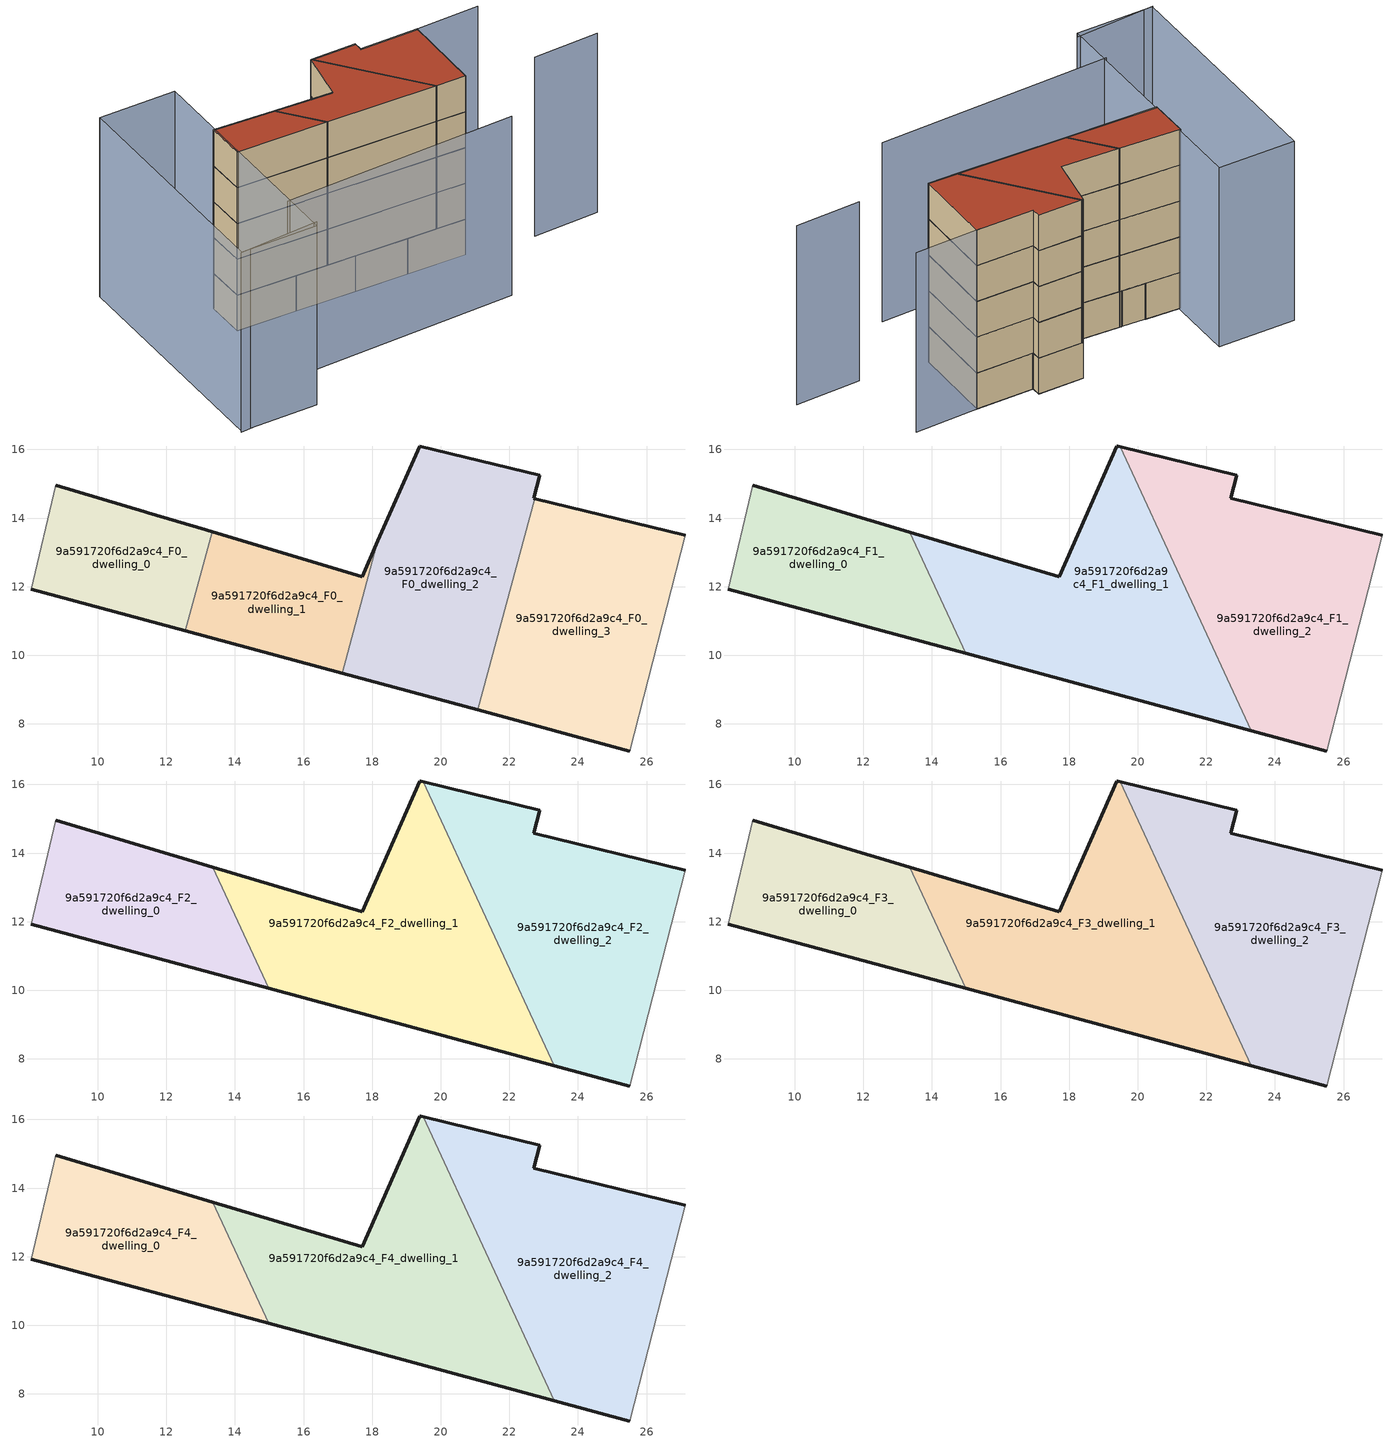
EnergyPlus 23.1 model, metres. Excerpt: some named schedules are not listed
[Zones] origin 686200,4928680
9a591720f6d2a9c4_F0_dwelling_0
 floor ground (EU_floor_Construction): 12.56,10.72 13.33,13.6 13.19,13.64 13.14,13.66 11.47,14.16 11.37,14.19 8.78,14.96 8.06,11.93 z0
 wall outside (EU_wall_Construction): 8.78,14.96 11.37,14.19 11.47,14.16 13.14,13.66 13.19,13.64 13.33,13.6 / 12.56,10.72 8.06,11.93 z0:3
 wall adiabatic (EU_wall_Construction): 8.06,11.93 8.78,14.96 z0:3
 wall to 9a591720f6d2a9c4_F0_dwelling_1 (EU_wall_Construction): 13.33,13.6 12.56,10.72 z0:3
9a591720f6d2a9c4_F0_dwelling_1
 floor ground (EU_floor_Construction): 17.13,9.48 18.17,13.34 17.71,12.29 13.33,13.6 12.56,10.72 z0
 wall outside (EU_wall_Construction): 17.13,9.48 12.56,10.72 / 13.33,13.6 17.71,12.29 18.17,13.34 z0:3
 wall to 9a591720f6d2a9c4_F0_dwelling_2 (EU_wall_Construction): 18.17,13.34 17.13,9.48 z0:3
9a591720f6d2a9c4_F0_dwelling_2
 floor ground (EU_floor_Construction): 21.07,8.41 22.74,14.57 22.72,14.57 22.89,15.25 19.39,16.1 18.17,13.34 17.13,9.48 z0
 wall outside (EU_wall_Construction): 21.07,8.41 17.13,9.48 / 18.17,13.34 19.39,16.1 22.89,15.25 22.72,14.57 22.74,14.57 z0:3
 wall to 9a591720f6d2a9c4_F0_dwelling_3 (EU_wall_Construction): 22.74,14.57 21.07,8.41 z0:3
9a591720f6d2a9c4_F0_dwelling_3
 floor ground (EU_floor_Construction): 25.51,7.21 27.13,13.5 22.74,14.57 21.07,8.41 z0
 wall outside (EU_wall_Construction): 25.51,7.21 21.07,8.41 / 22.74,14.57 27.13,13.5 z0:3
 wall adiabatic (EU_wall_Construction): 27.13,13.5 25.51,7.21 z0:3
9a591720f6d2a9c4_F1_dwelling_0
 floor to 9a591720f6d2a9c4_F0_dwelling_0 (EU_floor_Construction): 12.56,10.72 13.33,13.6 13.19,13.64 13.14,13.66 11.47,14.16 11.39,14.18 8.78,14.96 8.06,11.93 z3
 floor to 9a591720f6d2a9c4_F0_dwelling_1 (EU_floor_Construction): 14.99,10.06 13.36,13.59 13.33,13.6 12.56,10.72 z3
 wall outside (EU_wall_Construction): 8.78,14.96 13.36,13.59 / 14.99,10.06 8.06,11.93 z3:6
 wall adiabatic (EU_wall_Construction): 8.06,11.93 8.78,14.96 z3:6
 wall to 9a591720f6d2a9c4_F1_dwelling_1 (EU_wall_Construction): 13.36,13.59 14.99,10.06 z3:6
9a591720f6d2a9c4_F1_dwelling_1
 floor to 9a591720f6d2a9c4_F0_dwelling_1 (EU_floor_Construction): 17.13,9.48 18.17,13.34 17.71,12.29 13.36,13.59 14.99,10.06 z3
 floor to 9a591720f6d2a9c4_F0_dwelling_2 (EU_floor_Construction): 21.08,8.41 21.8,11.08 19.49,16.08 19.39,16.1 18.17,13.34 17.13,9.48 z3
 floor to 9a591720f6d2a9c4_F0_dwelling_3 (EU_floor_Construction): 23.31,7.81 21.8,11.08 21.08,8.41 z3
 wall outside (EU_wall_Construction): 13.36,13.59 17.71,12.29 19.39,16.1 19.43,16.09 19.49,16.08 / 23.31,7.81 14.99,10.06 z3:6
 wall to 9a591720f6d2a9c4_F1_dwelling_2 (EU_wall_Construction): 19.49,16.08 23.31,7.81 z3:6
9a591720f6d2a9c4_F1_dwelling_2
 floor to 9a591720f6d2a9c4_F0_dwelling_2 (EU_floor_Construction): 21.8,11.08 22.74,14.57 22.72,14.57 22.89,15.25 19.49,16.08 z3
 floor to 9a591720f6d2a9c4_F0_dwelling_3 (EU_floor_Construction): 25.51,7.21 27.13,13.5 22.74,14.57 21.8,11.08 23.31,7.81 z3
 wall outside (EU_wall_Construction): 25.51,7.21 23.31,7.81 / 19.49,16.08 22.89,15.25 22.72,14.57 27.13,13.5 z3:6
 wall adiabatic (EU_wall_Construction): 27.13,13.5 25.51,7.21 z3:6
9a591720f6d2a9c4_F2_dwelling_0
 floor to 9a591720f6d2a9c4_F1_dwelling_0 (EU_floor_Construction): 14.99,10.06 13.36,13.59 8.78,14.96 8.06,11.93 z6
 wall outside (EU_wall_Construction): 8.78,14.96 13.36,13.59 / 14.99,10.06 8.06,11.93 z6:9
 wall adiabatic (EU_wall_Construction): 8.06,11.93 8.78,14.96 z6:9
 wall to 9a591720f6d2a9c4_F2_dwelling_1 (EU_wall_Construction): 13.36,13.59 14.99,10.06 z6:9
9a591720f6d2a9c4_F2_dwelling_1
 floor to 9a591720f6d2a9c4_F1_dwelling_1 (EU_floor_Construction): 23.31,7.81 19.49,16.08 19.43,16.09 19.39,16.1 17.71,12.29 13.36,13.59 14.99,10.06 z6
 wall outside (EU_wall_Construction): 13.36,13.59 17.71,12.29 19.39,16.1 19.43,16.09 19.49,16.08 / 23.31,7.81 14.99,10.06 z6:9
 wall to 9a591720f6d2a9c4_F2_dwelling_2 (EU_wall_Construction): 19.49,16.08 23.31,7.81 z6:9
9a591720f6d2a9c4_F2_dwelling_2
 floor to 9a591720f6d2a9c4_F1_dwelling_2 (EU_floor_Construction): 25.51,7.21 27.13,13.5 22.72,14.57 22.89,15.25 19.49,16.08 23.31,7.81 z6
 wall outside (EU_wall_Construction): 25.51,7.21 23.31,7.81 / 19.49,16.08 22.89,15.25 22.72,14.57 27.13,13.5 z6:9
 wall adiabatic (EU_wall_Construction): 27.13,13.5 25.51,7.21 z6:9
9a591720f6d2a9c4_F3_dwelling_0
 floor to 9a591720f6d2a9c4_F2_dwelling_0 (EU_floor_Construction): 14.99,10.06 13.36,13.59 8.78,14.96 8.06,11.93 z9
 wall outside (EU_wall_Construction): 8.78,14.96 13.36,13.59 / 14.99,10.06 8.06,11.93 z9:12
 wall adiabatic (EU_wall_Construction): 8.06,11.93 8.78,14.96 z9:12
 wall to 9a591720f6d2a9c4_F3_dwelling_1 (EU_wall_Construction): 13.36,13.59 14.99,10.06 z9:12
9a591720f6d2a9c4_F3_dwelling_1
 floor to 9a591720f6d2a9c4_F2_dwelling_1 (EU_floor_Construction): 23.31,7.81 19.49,16.08 19.43,16.09 19.39,16.1 17.71,12.29 13.36,13.59 14.99,10.06 z9
 wall outside (EU_wall_Construction): 13.36,13.59 17.71,12.29 19.39,16.1 19.43,16.09 19.49,16.08 / 23.31,7.81 14.99,10.06 z9:12
 wall to 9a591720f6d2a9c4_F3_dwelling_2 (EU_wall_Construction): 19.49,16.08 23.31,7.81 z9:12
9a591720f6d2a9c4_F3_dwelling_2
 floor to 9a591720f6d2a9c4_F2_dwelling_2 (EU_floor_Construction): 25.51,7.21 27.13,13.5 22.72,14.57 22.89,15.25 19.49,16.08 23.31,7.81 z9
 wall outside (EU_wall_Construction): 25.51,7.21 23.31,7.81 / 19.49,16.08 22.89,15.25 22.72,14.57 27.13,13.5 z9:12
 wall adiabatic (EU_wall_Construction): 27.13,13.5 25.51,7.21 z9:12
9a591720f6d2a9c4_F4_dwelling_0
 floor to 9a591720f6d2a9c4_F3_dwelling_0 (EU_floor_Construction): 14.99,10.06 13.36,13.59 8.78,14.96 8.06,11.93 z12
 wall outside (EU_wall_Construction): 8.78,14.96 13.36,13.59 / 14.99,10.06 8.06,11.93 z12:15
 wall adiabatic (EU_wall_Construction): 8.06,11.93 8.78,14.96 z12:15
 wall to 9a591720f6d2a9c4_F4_dwelling_1 (EU_wall_Construction): 13.36,13.59 14.99,10.06 z12:15
 roof outside (EU_roof_Construction): 13.36,13.59 14.99,10.06 8.06,11.93 8.78,14.96 z15
9a591720f6d2a9c4_F4_dwelling_1
 floor to 9a591720f6d2a9c4_F3_dwelling_1 (EU_floor_Construction): 23.31,7.81 19.49,16.08 19.43,16.09 19.39,16.1 17.71,12.29 13.36,13.59 14.99,10.06 z12
 wall outside (EU_wall_Construction): 13.36,13.59 17.71,12.29 19.39,16.1 19.43,16.09 19.49,16.08 / 23.31,7.81 14.99,10.06 z12:15
 wall to 9a591720f6d2a9c4_F4_dwelling_2 (EU_wall_Construction): 19.49,16.08 23.31,7.81 z12:15
 roof outside (EU_roof_Construction): 19.49,16.08 23.31,7.81 14.99,10.06 13.36,13.59 17.71,12.29 19.39,16.1 19.43,16.09 z15
9a591720f6d2a9c4_F4_dwelling_2
 floor to 9a591720f6d2a9c4_F3_dwelling_2 (EU_floor_Construction): 25.51,7.21 27.13,13.5 22.72,14.57 22.89,15.25 19.49,16.08 23.31,7.81 z12
 wall outside (EU_wall_Construction): 25.51,7.21 23.31,7.81 / 19.49,16.08 22.89,15.25 22.72,14.57 27.13,13.5 z12:15
 wall adiabatic (EU_wall_Construction): 27.13,13.5 25.51,7.21 z12:15
 roof outside (EU_roof_Construction): 27.13,13.5 25.51,7.21 23.31,7.81 19.49,16.08 22.89,15.25 22.72,14.57 z15
shading: 6.39,5.36 24.34,1.62 / -0.24,3.28 6.03,2.24 / 30.42,5.41 35.46,4.38 / 26.83,13.56 31.98,12.49 / 10.15,20.04 5.68,1.88 / 5.68,1.88 -0.17,3.32 / -0.17,3.32 4.3,21.48 / 4.3,21.48 10.15,20.04 z0:15
[Building]
EU S2 Campaign: North Axis=0; Terrain=City; Solar Distribution=FullExterior
[Site:Location]
Bologna: Latitude=44.5; Longitude=11.25; Time Zone=1; Elevation=37
[SizingPeriod:WeatherFileDays]
AnnualSizingPeriod: Begin Month=1; Begin Day of Month=1; End Month=12; End Day of Month=31; Day of Week for Start Day=Monday; Use Weather File Daylight Saving Period=No; Use Weather File Rain and Snow Indicators=No
[MATERIAL]
EU_InternalMass_Material: Roughness=MediumRough; Thickness=0.1; Conductivity=1; Density=1800; Specific Heat=900; Thermal Absorptance=0.9; Solar Absorptance=0.7; Visible Absorptance=0.7
[MATERIAL:NOMASS] Roughness=MediumRough; Thermal Absorptance=0.9; Solar Absorptance=0.7; Visible Absorptance=0.7
Name | Thermal Resistance
EU_wall_NoMass | 0.905828
EU_roof_NoMass | 0.37593
EU_floor_NoMass | 0.67114
[CONSTRUCTION]
EU_wall_Construction: EU_wall_NoMass
EU_roof_Construction: EU_roof_NoMass
EU_floor_Construction: EU_floor_NoMass
EU_InternalMass_Construction: EU_InternalMass_Material
[ZONE] Type=1; Multiplier=1; Ceiling Height=autocalculate; Floor Area=autocalculate; Part of Total Floor Area=Yes
Name | Volume
9a591720f6d2a9c4_F0_dwelling_0 | 43.0488
9a591720f6d2a9c4_F1_dwelling_0; 9a591720f6d2a9c4_F2_dwelling_0; 9a591720f6d2a9c4_F3_dwelling_0; 9a591720f6d2a9c4_F4_dwelling_0 | 54.4395
9a591720f6d2a9c4_F0_dwelling_1 | 41.8433
9a591720f6d2a9c4_F1_dwelling_1; 9a591720f6d2a9c4_F2_dwelling_1; 9a591720f6d2a9c4_F3_dwelling_1; 9a591720f6d2a9c4_F4_dwelling_1 | 101.428
9a591720f6d2a9c4_F0_dwelling_2 | 84.1165
9a591720f6d2a9c4_F1_dwelling_2; 9a591720f6d2a9c4_F2_dwelling_2; 9a591720f6d2a9c4_F3_dwelling_2; 9a591720f6d2a9c4_F4_dwelling_2 | 101.102
9a591720f6d2a9c4_F0_dwelling_3 | 87.9463
[INTERNALMASS] Construction=EU_InternalMass_Construction
Name | Zone or ZoneList | Surface Area
9a591720f6d2a9c4_F0_dwelling_0_EU_InternalMass | 9a591720f6d2a9c4_F0_dwelling_0 | 14.3484
9a591720f6d2a9c4_F0_dwelling_1_EU_InternalMass | 9a591720f6d2a9c4_F0_dwelling_1 | 13.9479
9a591720f6d2a9c4_F0_dwelling_2_EU_InternalMass | 9a591720f6d2a9c4_F0_dwelling_2 | 28.0405
9a591720f6d2a9c4_F0_dwelling_3_EU_InternalMass | 9a591720f6d2a9c4_F0_dwelling_3 | 29.3158
9a591720f6d2a9c4_F1_dwelling_0_EU_InternalMass | 9a591720f6d2a9c4_F1_dwelling_0 | 18.147
9a591720f6d2a9c4_F1_dwelling_1_EU_InternalMass | 9a591720f6d2a9c4_F1_dwelling_1 | 33.8113
9a591720f6d2a9c4_F1_dwelling_2_EU_InternalMass | 9a591720f6d2a9c4_F1_dwelling_2 | 33.7007
9a591720f6d2a9c4_F2_dwelling_0_EU_InternalMass | 9a591720f6d2a9c4_F2_dwelling_0 | 18.147
9a591720f6d2a9c4_F2_dwelling_1_EU_InternalMass | 9a591720f6d2a9c4_F2_dwelling_1 | 33.8113
9a591720f6d2a9c4_F2_dwelling_2_EU_InternalMass | 9a591720f6d2a9c4_F2_dwelling_2 | 33.7007
9a591720f6d2a9c4_F3_dwelling_0_EU_InternalMass | 9a591720f6d2a9c4_F3_dwelling_0 | 18.147
9a591720f6d2a9c4_F3_dwelling_1_EU_InternalMass | 9a591720f6d2a9c4_F3_dwelling_1 | 33.8113
9a591720f6d2a9c4_F3_dwelling_2_EU_InternalMass | 9a591720f6d2a9c4_F3_dwelling_2 | 33.7007
9a591720f6d2a9c4_F4_dwelling_0_EU_InternalMass | 9a591720f6d2a9c4_F4_dwelling_0 | 18.147
9a591720f6d2a9c4_F4_dwelling_1_EU_InternalMass | 9a591720f6d2a9c4_F4_dwelling_1 | 33.8113
9a591720f6d2a9c4_F4_dwelling_2_EU_InternalMass | 9a591720f6d2a9c4_F4_dwelling_2 | 33.7007
[OTHEREQUIPMENT] Fuel Type=Electricity; Design Level Calculation Method=Watts/Area; Power per Zone Floor Area=1; Fraction Latent=0; Fraction Radiant=0; Fraction Lost=0; Carbon Dioxide Generation Rate=0; EndUse Subcategory=EU_Step8_InternalGains
Name | Zone or ZoneList or Space or SpaceList | Schedule
EU_Step8_InternalGain_9a591720f6d2a9c4_F0_dwelling_0_f000 | 9a591720f6d2a9c4_F0_dwelling_0 | EU_Step8_GainSchedule_9a591720f6d2a9c4_F0_dwelling_0_f000
EU_Step8_InternalGain_9a591720f6d2a9c4_F0_dwelling_1_f000 | 9a591720f6d2a9c4_F0_dwelling_1 | EU_Step8_GainSchedule_9a591720f6d2a9c4_F0_dwelling_1_f000
EU_Step8_InternalGain_9a591720f6d2a9c4_F0_dwelling_2_f000 | 9a591720f6d2a9c4_F0_dwelling_2 | EU_Step8_GainSchedule_9a591720f6d2a9c4_F0_dwelling_2_f000
EU_Step8_InternalGain_9a591720f6d2a9c4_F0_dwelling_3_f000 | 9a591720f6d2a9c4_F0_dwelling_3 | EU_Step8_GainSchedule_9a591720f6d2a9c4_F0_dwelling_3_f000
EU_Step8_InternalGain_9a591720f6d2a9c4_F1_dwelling_0_f000 | 9a591720f6d2a9c4_F1_dwelling_0 | EU_Step8_GainSchedule_9a591720f6d2a9c4_F1_dwelling_0_f000
EU_Step8_InternalGain_9a591720f6d2a9c4_F1_dwelling_1_f000 | 9a591720f6d2a9c4_F1_dwelling_1 | EU_Step8_GainSchedule_9a591720f6d2a9c4_F1_dwelling_1_f000
EU_Step8_InternalGain_9a591720f6d2a9c4_F1_dwelling_2_f000 | 9a591720f6d2a9c4_F1_dwelling_2 | EU_Step8_GainSchedule_9a591720f6d2a9c4_F1_dwelling_2_f000
EU_Step8_InternalGain_9a591720f6d2a9c4_F2_dwelling_0_f000 | 9a591720f6d2a9c4_F2_dwelling_0 | EU_Step8_GainSchedule_9a591720f6d2a9c4_F2_dwelling_0_f000
EU_Step8_InternalGain_9a591720f6d2a9c4_F2_dwelling_1_f000 | 9a591720f6d2a9c4_F2_dwelling_1 | EU_Step8_GainSchedule_9a591720f6d2a9c4_F2_dwelling_1_f000
EU_Step8_InternalGain_9a591720f6d2a9c4_F2_dwelling_2_f000 | 9a591720f6d2a9c4_F2_dwelling_2 | EU_Step8_GainSchedule_9a591720f6d2a9c4_F2_dwelling_2_f000
EU_Step8_InternalGain_9a591720f6d2a9c4_F3_dwelling_0_f000 | 9a591720f6d2a9c4_F3_dwelling_0 | EU_Step8_GainSchedule_9a591720f6d2a9c4_F3_dwelling_0_f000
EU_Step8_InternalGain_9a591720f6d2a9c4_F3_dwelling_1_f000 | 9a591720f6d2a9c4_F3_dwelling_1 | EU_Step8_GainSchedule_9a591720f6d2a9c4_F3_dwelling_1_f000
EU_Step8_InternalGain_9a591720f6d2a9c4_F3_dwelling_2_f000 | 9a591720f6d2a9c4_F3_dwelling_2 | EU_Step8_GainSchedule_9a591720f6d2a9c4_F3_dwelling_2_f000
EU_Step8_InternalGain_9a591720f6d2a9c4_F4_dwelling_0_f000 | 9a591720f6d2a9c4_F4_dwelling_0 | EU_Step8_GainSchedule_9a591720f6d2a9c4_F4_dwelling_0_f000
EU_Step8_InternalGain_9a591720f6d2a9c4_F4_dwelling_1_f000 | 9a591720f6d2a9c4_F4_dwelling_1 | EU_Step8_GainSchedule_9a591720f6d2a9c4_F4_dwelling_1_f000
EU_Step8_InternalGain_9a591720f6d2a9c4_F4_dwelling_2_f000 | 9a591720f6d2a9c4_F4_dwelling_2 | EU_Step8_GainSchedule_9a591720f6d2a9c4_F4_dwelling_2_f000
[ZONEVENTILATION:DESIGNFLOWRATE] Schedule=EU_AlwaysOn; Design Flow Rate Calculation Method=AirChanges/Hour; Air Changes per Hour=0.73129; Ventilation Type=Natural; Fan Pressure Rise=0; Fan Total Efficiency=1; Constant Term Coefficient=1; Temperature Term Coefficient=0; Velocity Term Coefficient=0; Velocity Squared Term Coefficient=0; Minimum Indoor Temperature=-100; Maximum Indoor Temperature=100; Delta Temperature=-100; Minimum Outdoor Temperature=-100; Maximum Outdoor Temperature=100; Maximum Wind Speed=40
Name | Zone or ZoneList or Space or SpaceList
EU_ConstantAir_9a591720f6d2a9c4_F0_dwelling_0 | 9a591720f6d2a9c4_F0_dwelling_0
EU_ConstantAir_9a591720f6d2a9c4_F0_dwelling_1 | 9a591720f6d2a9c4_F0_dwelling_1
EU_ConstantAir_9a591720f6d2a9c4_F0_dwelling_2 | 9a591720f6d2a9c4_F0_dwelling_2
EU_ConstantAir_9a591720f6d2a9c4_F0_dwelling_3 | 9a591720f6d2a9c4_F0_dwelling_3
EU_ConstantAir_9a591720f6d2a9c4_F1_dwelling_0 | 9a591720f6d2a9c4_F1_dwelling_0
EU_ConstantAir_9a591720f6d2a9c4_F1_dwelling_1 | 9a591720f6d2a9c4_F1_dwelling_1
EU_ConstantAir_9a591720f6d2a9c4_F1_dwelling_2 | 9a591720f6d2a9c4_F1_dwelling_2
EU_ConstantAir_9a591720f6d2a9c4_F2_dwelling_0 | 9a591720f6d2a9c4_F2_dwelling_0
EU_ConstantAir_9a591720f6d2a9c4_F2_dwelling_1 | 9a591720f6d2a9c4_F2_dwelling_1
EU_ConstantAir_9a591720f6d2a9c4_F2_dwelling_2 | 9a591720f6d2a9c4_F2_dwelling_2
EU_ConstantAir_9a591720f6d2a9c4_F3_dwelling_0 | 9a591720f6d2a9c4_F3_dwelling_0
EU_ConstantAir_9a591720f6d2a9c4_F3_dwelling_1 | 9a591720f6d2a9c4_F3_dwelling_1
EU_ConstantAir_9a591720f6d2a9c4_F3_dwelling_2 | 9a591720f6d2a9c4_F3_dwelling_2
EU_ConstantAir_9a591720f6d2a9c4_F4_dwelling_0 | 9a591720f6d2a9c4_F4_dwelling_0
EU_ConstantAir_9a591720f6d2a9c4_F4_dwelling_1 | 9a591720f6d2a9c4_F4_dwelling_1
EU_ConstantAir_9a591720f6d2a9c4_F4_dwelling_2 | 9a591720f6d2a9c4_F4_dwelling_2
[HVACTEMPLATE:THERMOSTAT] Constant Heating Setpoint=20; Constant Cooling Setpoint=50
EU_HeatOnly_9a591720f6d2a9c4_F0_dwelling_0; EU_HeatOnly_9a591720f6d2a9c4_F0_dwelling_1; EU_HeatOnly_9a591720f6d2a9c4_F0_dwelling_2; EU_HeatOnly_9a591720f6d2a9c4_F0_dwelling_3; EU_HeatOnly_9a591720f6d2a9c4_F1_dwelling_0; EU_HeatOnly_9a591720f6d2a9c4_F1_dwelling_1; EU_HeatOnly_9a591720f6d2a9c4_F1_dwelling_2; EU_HeatOnly_9a591720f6d2a9c4_F2_dwelling_0; EU_HeatOnly_9a591720f6d2a9c4_F2_dwelling_1; EU_HeatOnly_9a591720f6d2a9c4_F2_dwelling_2; EU_HeatOnly_9a591720f6d2a9c4_F3_dwelling_0; EU_HeatOnly_9a591720f6d2a9c4_F3_dwelling_1; EU_HeatOnly_9a591720f6d2a9c4_F3_dwelling_2; EU_HeatOnly_9a591720f6d2a9c4_F4_dwelling_0; EU_HeatOnly_9a591720f6d2a9c4_F4_dwelling_1; EU_HeatOnly_9a591720f6d2a9c4_F4_dwelling_2
